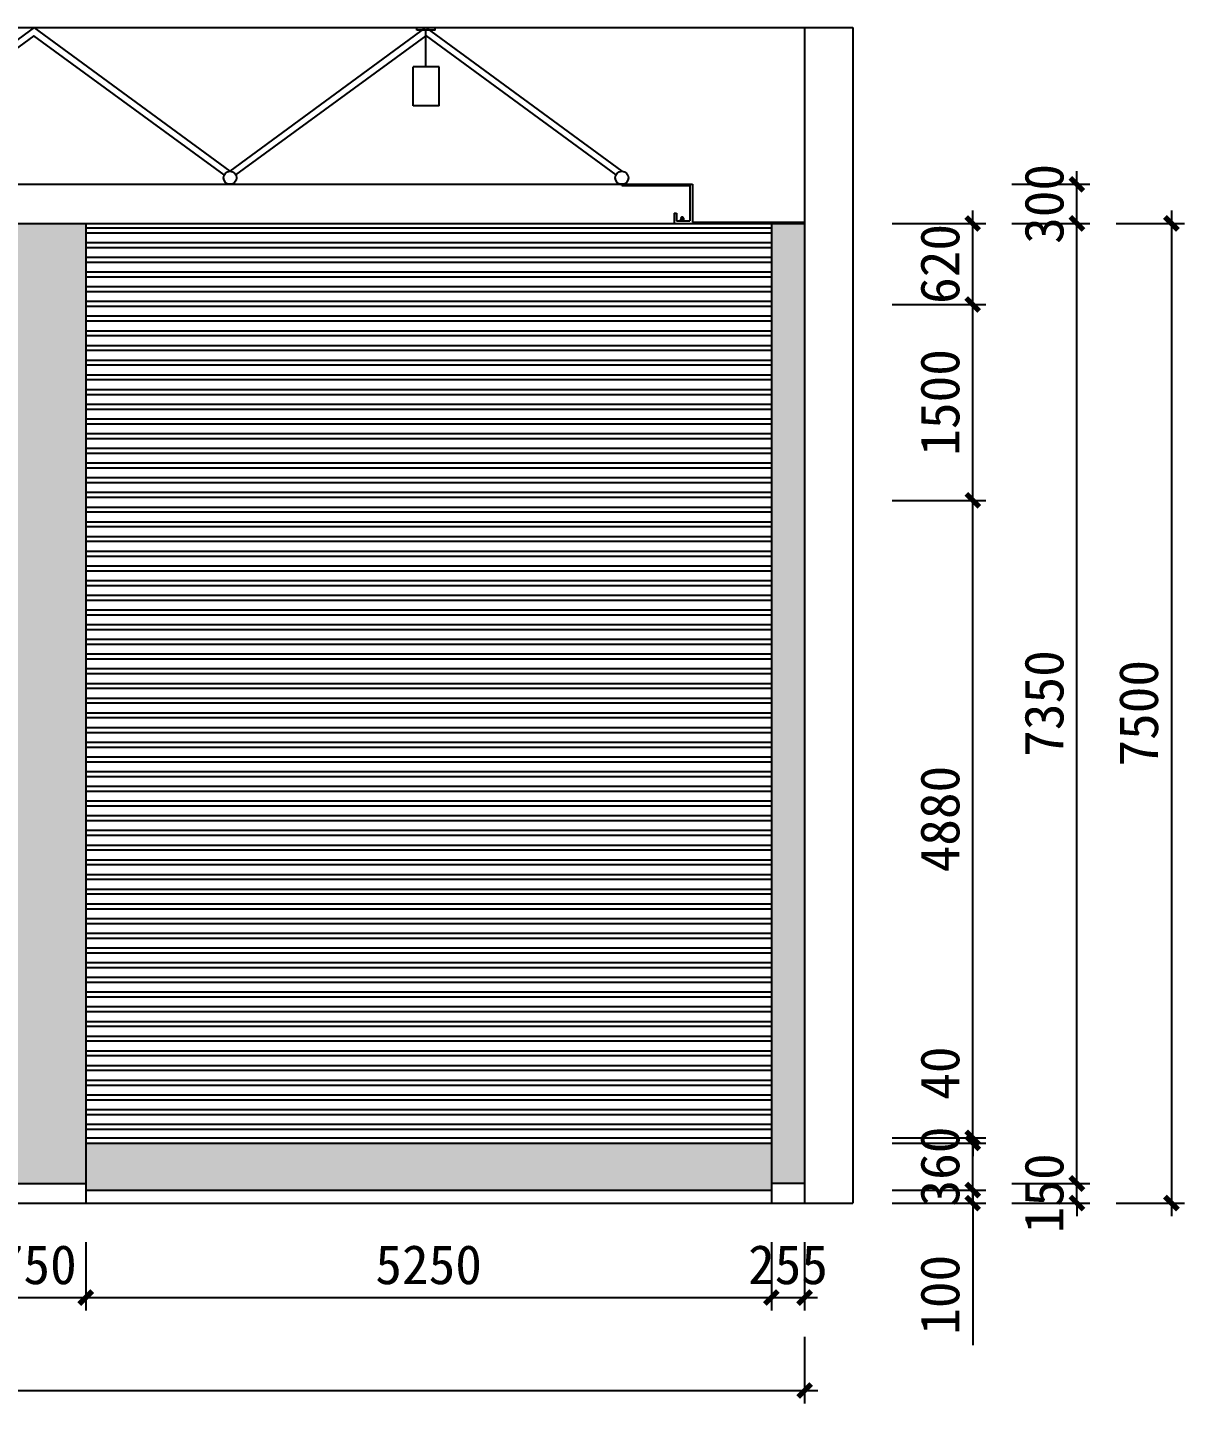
# Model space of a CAD drawing. Header units: millimetres. Extents: x -150677 to 588340, y -254013 to 149700.
# Drawn here: x 158166 to 167025, y -31288 to -20754 of the extents above; entities that cross this region are included whole.
import ezdxf

# ---------------------------------------------------------------- set-up
doc = ezdxf.new("R2010")
doc.units = ezdxf.units.MM
doc.header["$LTSCALE"] = 10
doc.header["$MEASUREMENT"] = 0
doc.linetypes.add('HIDDEN', pattern=[0.375, 0.25, -0.125])
for name, color, linetype in [('2-Ba顶面轮廓', 4, 'Continuous'), ('2-Da地拼', 4, 'Continuous'), ('9-ELa粗', 2, 'Continuous'), ('9-ELf填充', 251, 'Continuous'), ('ceiling-light', 2, 'Continuous'), ('E-Elevation(立面图层)', 134, 'Continuous'), ('HAT【填充】', 8, 'Continuous')]:
    doc.layers.add(name, color=color, linetype=linetype)
doc.styles.get("Standard").update_dxf_attribs({"font": ''})
doc.styles.get('Standard').set_extended_font_data('SimSun')
doc.dimstyles.new('DIMN100', dxfattribs={"dimtxt": 300, "dimasz": 100, "dimexe": 100, "dimexo": 300, "dimgap": 100, "dimtad": 1, "dimdec": 0, "dimtxsty": 'Standard', "dimblk": 'ARCHTICK', "dimcen": 2.5, "dimdle": 100, "dimclrd": 8, "dimclre": 8, "dimclrt": 96, "dimadec": 0, "dimazin": 0, "dimtfac": 1, "dimtdec": 0, "dimtmove": 0, "dimatfit": 3, "dimldrblk": 'DOT', "dimfxl": 100, "dimarcsym": 0})

# ---------------------------------------------------------------- blocks, each defined once
blk = doc.blocks.new('A$C03C100C5')
at = {"color": 8, "linetype": 'HIDDEN', "ltscale": 0.001}
for p, q in [((2, 23, 0), (28, 23, 0)), ((15, 12, 0), (15, 34, 0))]:
    blk.add_line(p, q, dxfattribs=at)
at = {"ltscale": 0.2}
for p, q in [((5, 23, 0), (5, 11, 0)), ((25, 23, 0), (25, 11, 0))]:
    blk.add_line(p, q, dxfattribs=at)
at = {"ltscale": 0.2, "elevation": 0}
blk.add_lwpolyline([(30, 0), (30, 11), (0, 11), (0, 0)], close=True, dxfattribs=at)
at = {"ltscale": 0.2}
blk.add_circle((15, 23, 0), 7.88, dxfattribs=at)
blk.add_arc((15, 23, 0), 9.63, 356.8047, 183.1953, dxfattribs=at)
blk = doc.blocks.new('A$C68075832')
at = {"layer": 'E-Elevation(立面图层)', "color": 251, "ltscale": 200}
for p, q in [((-172, 1200), (-32, 1200)), ((-172, 1180), (-172, 1200)), ((-32, 1180), (-172, 1180)), ((-102, 900), (-102, 1180)), ((-32, 1180), (-32, 1200))]:
    blk.add_line(p, q, dxfattribs=at)
at = {"layer": 'E-Elevation(立面图层)', "ltscale": 200}
for p, q in [((0, 900), (-199, 900)), ((-199, 600), (-199, 900)), ((0, 600), (0, 900)), ((0, 600), (-199, 600))]:
    blk.add_line(p, q, dxfattribs=at)
blk = doc.blocks.new('_ArchTick')
at = {"color": 0, "linetype": 'ByBlock', "const_width": 0.4}
blk.add_lwpolyline([(-0.5, -0.5), (0.5, 0.5)], dxfattribs=at)
blk = doc.blocks.new('*D1268')
at = {"layer": '2-Ba顶面轮廓', "color": 8, "lineweight": -2, "transparency": 16777216}
for p, q in [((166201, -29604), (166201, -29504)), ((165704, -29604), (166301, -29604)), ((166201, -29754), (166201, -29604)), ((165704, -29754), (166301, -29754)), ((166201, -29754), (166201, -29854))]:
    blk.add_line(p, q, dxfattribs=at)
at = {"layer": 'Defpoints', "color": 0, "transparency": 16777216}
for p in [(165404, -29604), (166201, -29604), (165404, -29754)]:
    blk.add_point(p, dxfattribs=at)
at = {"layer": '2-Ba顶面轮廓', "color": 8, "lineweight": -2, "transparency": 16777216, "xscale": 100, "yscale": 100, "zscale": 100}
for p, rotation in [((166201, -29604), 270), ((166201, -29754), 90)]:
    blk.add_blockref('_ArchTick', p, dxfattribs=dict(at, rotation=rotation))
at = {"layer": '2-Ba顶面轮廓', "color": 96, "transparency": 16777216, "insert": (165951, -29679), "char_height": 300, "attachment_point": 5, "rotation": 90}
blk.add_mtext('150', dxfattribs=at)
blk = doc.blocks.new('_DOT')
at = {"color": 0, "linetype": 'ByBlock'}
blk.add_line((-0.35, 0), (-1, 0), dxfattribs=at)
at = {"color": 0, "linetype": 'ByBlock', "const_width": 0.35}
blk.add_lwpolyline([(-0.175, 0, 1), (0.175, 0, 1)], format="xyb", close=True, dxfattribs=at)
blk = doc.blocks.new('*D1269')
at = {"layer": '2-Ba顶面轮廓', "color": 8, "lineweight": -2, "transparency": 16777216}
for p, q in [((166201, -29704), (166201, -22154)), ((165704, -22254), (166301, -22254)), ((165704, -29604), (166301, -29604))]:
    blk.add_line(p, q, dxfattribs=at)
at = {"layer": 'Defpoints', "color": 0, "transparency": 16777216}
for p in [(165404, -22254), (166201, -22254), (165404, -29604)]:
    blk.add_point(p, dxfattribs=at)
at = {"layer": '2-Ba顶面轮廓', "color": 8, "lineweight": -2, "transparency": 16777216, "xscale": 100, "yscale": 100, "zscale": 100}
for p, rotation in [((166201, -22254), 90), ((166201, -29604), 270)]:
    blk.add_blockref('_ArchTick', p, dxfattribs=dict(at, rotation=rotation))
at = {"layer": '2-Ba顶面轮廓', "color": 96, "transparency": 16777216, "insert": (165951, -25929), "char_height": 300, "attachment_point": 5, "rotation": 90}
blk.add_mtext('7350', dxfattribs=at)
blk = doc.blocks.new('*D1270')
at = {"layer": '2-Ba顶面轮廓', "color": 8, "lineweight": -2, "transparency": 16777216}
for p, q in [((166201.28166, -22354), (166201.28166, -21854)), ((165703.64083, -21954), (166301.28166, -21954)), ((165703.64083, -22254), (166301.28166, -22254))]:
    blk.add_line(p, q, dxfattribs=at)
at = {"layer": 'Defpoints', "color": 0, "transparency": 16777216}
for p in [(165403.64083, -21954), (166201.28166, -21954), (165403.64083, -22254)]:
    blk.add_point(p, dxfattribs=at)
at = {"layer": '2-Ba顶面轮廓', "color": 8, "lineweight": -2, "transparency": 16777216, "xscale": 100, "yscale": 100, "zscale": 100}
for p, rotation in [((166201.28166, -21954), 90), ((166201.28166, -22254), 270)]:
    blk.add_blockref('_ArchTick', p, dxfattribs=dict(at, rotation=rotation))
at = {"layer": '2-Ba顶面轮廓', "color": 96, "transparency": 16777216, "insert": (165951.28166, -22104), "char_height": 300, "attachment_point": 5, "rotation": 90}
blk.add_mtext('300', dxfattribs=at)
blk = doc.blocks.new('*D1272')
at = {"layer": '2-Ba顶面轮廓', "color": 8, "lineweight": -2, "transparency": 16777216}
for p, q in [((165403.64083, -29654), (165403.64083, -29554)), ((164786.5, -29654), (165503.64083, -29654)), ((165403.64083, -29654), (165403.64083, -29754)), ((164786.5, -29754), (165503.64083, -29754)), ((165403.64083, -29754), (165403.64083, -30841))]:
    blk.add_line(p, q, dxfattribs=at)
at = {"layer": 'Defpoints', "color": 0, "transparency": 16777216}
for p in [(164486.5, -29654), (165403.64083, -29654), (164486.5, -29754)]:
    blk.add_point(p, dxfattribs=at)
at = {"layer": '2-Ba顶面轮廓', "color": 8, "lineweight": -2, "transparency": 16777216, "xscale": 100, "yscale": 100, "zscale": 100}
for p, rotation in [((165403.64083, -29654), 270), ((165403.64083, -29754), 90)]:
    blk.add_blockref('_ArchTick', p, dxfattribs=dict(at, rotation=rotation))
at = {"layer": '2-Ba顶面轮廓', "color": 96, "transparency": 16777216, "insert": (165153.64083, -30456), "char_height": 300, "attachment_point": 5, "rotation": 90}
blk.add_mtext('100', dxfattribs=at)
blk = doc.blocks.new('*D1271')
at = {"layer": '2-Ba顶面轮廓', "color": 8, "lineweight": -2, "transparency": 16777216}
for p, q in [((165403.64083, -29754), (165403.64083, -29194)), ((164786.5, -29294), (165503.64083, -29294)), ((164786.5, -29654), (165503.64083, -29654))]:
    blk.add_line(p, q, dxfattribs=at)
at = {"layer": 'Defpoints', "color": 0, "transparency": 16777216}
for p in [(164486.5, -29294), (165403.64083, -29294), (164486.5, -29654)]:
    blk.add_point(p, dxfattribs=at)
at = {"layer": '2-Ba顶面轮廓', "color": 8, "lineweight": -2, "transparency": 16777216, "xscale": 100, "yscale": 100, "zscale": 100}
for p, rotation in [((165403.64083, -29294), 90), ((165403.64083, -29654), 270)]:
    blk.add_blockref('_ArchTick', p, dxfattribs=dict(at, rotation=rotation))
at = {"layer": '2-Ba顶面轮廓', "color": 96, "transparency": 16777216, "insert": (165153.64083, -29474), "char_height": 300, "attachment_point": 5, "rotation": 90}
blk.add_mtext('360', dxfattribs=at)
blk = doc.blocks.new('*D1253')
at = {"layer": '2-Ba顶面轮廓', "color": 8, "lineweight": -2, "transparency": 16777216}
for p, q in [((165403.64083, -29254), (165403.64083, -28464)), ((164786.5, -29254), (165503.64083, -29254)), ((165403.64083, -29294), (165403.64083, -29254)), ((164786.5, -29294), (165503.64083, -29294)), ((165403.64083, -29294), (165403.64083, -29394))]:
    blk.add_line(p, q, dxfattribs=at)
at = {"layer": 'Defpoints', "color": 0, "transparency": 16777216}
for p in [(164486.5, -29254), (165403.64083, -29254), (164486.5, -29294)]:
    blk.add_point(p, dxfattribs=at)
at = {"layer": '2-Ba顶面轮廓', "color": 8, "lineweight": -2, "transparency": 16777216, "xscale": 100, "yscale": 100, "zscale": 100}
for p, rotation in [((165403.64083, -29254), 270), ((165403.64083, -29294), 90)]:
    blk.add_blockref('_ArchTick', p, dxfattribs=dict(at, rotation=rotation))
at = {"layer": '2-Ba顶面轮廓', "color": 96, "transparency": 16777216, "insert": (165153.64083, -28759), "char_height": 300, "attachment_point": 5, "rotation": 90}
blk.add_mtext('40', dxfattribs=at)
blk = doc.blocks.new('*D1254')
at = {"layer": '2-Ba顶面轮廓', "color": 8, "lineweight": -2, "transparency": 16777216}
for p, q in [((165403.64083, -29354), (165403.64083, -24274)), ((164786.5, -24374), (165503.64083, -24374)), ((164786.5, -29254), (165503.64083, -29254))]:
    blk.add_line(p, q, dxfattribs=at)
at = {"layer": 'Defpoints', "color": 0, "transparency": 16777216}
for p in [(164486.5, -24374), (165403.64083, -24374), (164486.5, -29254)]:
    blk.add_point(p, dxfattribs=at)
at = {"layer": '2-Ba顶面轮廓', "color": 8, "lineweight": -2, "transparency": 16777216, "xscale": 100, "yscale": 100, "zscale": 100}
for p, rotation in [((165403.64083, -24374), 90), ((165403.64083, -29254), 270)]:
    blk.add_blockref('_ArchTick', p, dxfattribs=dict(at, rotation=rotation))
at = {"layer": '2-Ba顶面轮廓', "color": 96, "transparency": 16777216, "insert": (165153.64083, -26814), "char_height": 300, "attachment_point": 5, "rotation": 90}
blk.add_mtext('4880', dxfattribs=at)
blk = doc.blocks.new('*D1255')
at = {"layer": '2-Ba顶面轮廓', "color": 8, "lineweight": -2, "transparency": 16777216}
for p, q in [((165403.64083, -24474), (165403.64083, -22774)), ((164786.5, -22874), (165503.64083, -22874)), ((164786.5, -24374), (165503.64083, -24374))]:
    blk.add_line(p, q, dxfattribs=at)
at = {"layer": 'Defpoints', "color": 0, "transparency": 16777216}
for p in [(164486.5, -22874), (165403.64083, -22874), (164486.5, -24374)]:
    blk.add_point(p, dxfattribs=at)
at = {"layer": '2-Ba顶面轮廓', "color": 8, "lineweight": -2, "transparency": 16777216, "xscale": 100, "yscale": 100, "zscale": 100}
for p, rotation in [((165403.64083, -22874), 90), ((165403.64083, -24374), 270)]:
    blk.add_blockref('_ArchTick', p, dxfattribs=dict(at, rotation=rotation))
at = {"layer": '2-Ba顶面轮廓', "color": 96, "transparency": 16777216, "insert": (165153.64083, -23624), "char_height": 300, "attachment_point": 5, "rotation": 90}
blk.add_mtext('1500', dxfattribs=at)
blk = doc.blocks.new('*D1256')
at = {"layer": '2-Ba顶面轮廓', "color": 8, "lineweight": -2, "transparency": 16777216}
for p, q in [((165403.64083, -22974), (165403.64083, -22154)), ((164786.5, -22254), (165503.64083, -22254)), ((164786.5, -22874), (165503.64083, -22874))]:
    blk.add_line(p, q, dxfattribs=at)
at = {"layer": 'Defpoints', "color": 0, "transparency": 16777216}
for p in [(164486.5, -22254), (165403.64083, -22254), (164486.5, -22874)]:
    blk.add_point(p, dxfattribs=at)
at = {"layer": '2-Ba顶面轮廓', "color": 8, "lineweight": -2, "transparency": 16777216, "xscale": 100, "yscale": 100, "zscale": 100}
for p, rotation in [((165403.64083, -22254), 90), ((165403.64083, -22874), 270)]:
    blk.add_blockref('_ArchTick', p, dxfattribs=dict(at, rotation=rotation))
at = {"layer": '2-Ba顶面轮廓', "color": 96, "transparency": 16777216, "insert": (165153.64083, -22564), "char_height": 300, "attachment_point": 5, "rotation": 90}
blk.add_mtext('620', dxfattribs=at)
blk = doc.blocks.new('*D1257')
at = {"layer": '2-Ba顶面轮廓', "color": 8, "lineweight": -2, "transparency": 16777216}
for p, q in [((166925.14083, -22154), (166925.14083, -29854)), ((166501.28166, -22254), (167025.14083, -22254)), ((166501.28166, -29754), (167025.14083, -29754))]:
    blk.add_line(p, q, dxfattribs=at)
at = {"layer": 'Defpoints', "color": 0, "transparency": 16777216}
for p in [(166201.28166, -22254), (166201.28166, -29754), (166925.14083, -29754)]:
    blk.add_point(p, dxfattribs=at)
at = {"layer": '2-Ba顶面轮廓', "color": 8, "lineweight": -2, "transparency": 16777216, "xscale": 100, "yscale": 100, "zscale": 100}
for p, rotation in [((166925.14083, -22254), 90), ((166925.14083, -29754), 270)]:
    blk.add_blockref('_ArchTick', p, dxfattribs=dict(at, rotation=rotation))
at = {"layer": '2-Ba顶面轮廓', "color": 96, "transparency": 16777216, "insert": (166675.14083, -26004), "char_height": 300, "attachment_point": 5, "rotation": 90}
blk.add_mtext('7500', dxfattribs=at)
blk = doc.blocks.new('A$C26E901EB')
at = {"layer": '9-ELf填充'}
h = blk.add_hatch(dxfattribs=at)
h.set_pattern_fill('木纹02', color=256, scale=100, angle=90, style=0)
h.set_pattern_definition([(90, (77426.86, -29654), (-400, 2e-14), [80, -120, 40, -160]), (90, (77416.86, -29374), (-400, 2e-14), [80, -320]), (90, (77396.86, -29414), (-400, 2e-14), [40, -360]), (90, (77386.86, -29634), (-400, 2e-14), [20, -280, 20, -80]), (90, (77366.86, -29494), (-400, 2e-14), [80, -120, 20, -180]), (90, (77356.86, -29594), (-400, 2e-14), [60, -340]), (90, (77346.86, -29494), (-400, 2e-14), [120, -280]), (90, (77336.86, -29614), (-400, 2e-14), [80, -320]), (90, (77326.86, -29454), (-400, 2e-14), [200, -200]), (90, (77306.86, -29574), (-400, 2e-14), [40, -120, 80, -160]), (90, (77296.86, -29294), (-400, 2e-14), [80, -320]), (90, (77286.86, -29374), (-400, 2e-14), [40, -360]), (90, (77276.86, -29454), (-400, 2e-14), [40, -360]), (90, (77266.86, -29654), (-400, 2e-14), [80, -320]), (90, (77256.86, -29454), (-400, 2e-14), [80, -320]), (90, (77236.86, -29454), (-400, 2e-14), [80, -80, 80, -160]), (90, (77216.86, -29534), (-400, 2e-14), [40, -200, 80, -80]), (90, (77206.86, -29454), (-400, 2e-14), [120, -280]), (90, (77186.86, -29454), (-400, 2e-14), [80, -320]), (90, (77176.86, -29614), (-400, 2e-14), [120, -160, 40, -80]), (90, (77156.86, -29614), (-400, 2e-14), [200, -200]), (90, (77146.86, -29374), (-400, 2e-14), [40, -360]), (90, (77136.86, -29494), (-400, 2e-14), [80, -320]), (90, (77126.86, -29574), (-400, 2e-14), [40, -160, 40, -160]), (90, (77116.86, -29614), (-400, 2e-14), [40, -120, 80, -160]), (90, (77106.86, -29534), (-400, 2e-14), [40, -200, 40, -120]), (90, (77096.86, -29454), (-400, 2e-14), [120, -280]), (90, (77076.86, -29614), (-400, 2e-14), [80, -320]), (90, (77066.86, -29414), (-400, 2e-14), [40, -360]), (90, (77056.86, -29334), (-400, 2e-14), [40, -360]), (104.03624, (77396.86, -29374), (1e-08, 400), [41.2, -1608.0422]), (104.03624, (77306.86, -29334), (1e-08, 400), [41.2, -1608.0422]), (104.03624, (77066.86, -29374), (1e-08, 400), [41.2, -1608.0422]), (104.03624, (77216.86, -29494), (1e-08, 400), [41.2, -1608.0422]), (104.03624, (77156.86, -29414), (1e-08, 400), [41.2, -1608.0422]), (104.03624, (77186.86, -29374), (1e-08, 400), [41.2, -1608.0422]), (104.03624, (77116.86, -29574), (1e-08, 400), [41.2, -1608.0422]), (104.03624, (77136.86, -29414), (1e-08, 400), [41.2, -1608.0422]), (104.03624, (77286.86, -29334), (1e-08, 400), [82.4, -1566.8422]), (104.03624, (77256.86, -29374), (1e-08, 400), [82.4, -1566.8422]), (104.03624, (77236.86, -29374), (1e-08, 400), [82.4, -1566.8422]), (255.96376, (77366.86, -29494), (1e-08, -400), [41.2, -82.4, 41.2, -1484.4422]), (255.96376, (77306.86, -29574), (1e-08, -400), [41.2, -1608.0422]), (255.96376, (77126.86, -29574), (1e-08, -400), [82.4, -1566.8422]), (284.03624, (77416.86, -29374), (-1e-08, -400), [41.2, -1608.0422]), (75.96376, (77416.86, -29294), (-1e-08, 400), [41.2, -1608.0422]), (75.96376, (77276.86, -29414), (-1e-08, 400), [41.2, -1608.0422]), (75.96376, (77206.86, -29334), (-1e-08, 400), [41.2, -1608.0422]), (75.96376, (77176.86, -29494), (-1e-08, 400), [41.2, -1608.0422]), (75.96376, (77126.86, -29534), (-1e-08, 400), [41.2, -1608.0422]), (75.96376, (77106.86, -29494), (-1e-08, 400), [41.2, -1608.0422]), (75.96376, (77176.86, -29494), (-1e-08, 400), [41.2, -1608.0422]), (75.96376, (77116.86, -29374), (-1e-08, 400), [164.8, -1484.4422]), (75.96376, (77386.86, -29614), (-1e-08, 400), [164.8, -1484.4422]), (75.96376, (77356.86, -29574), (-1e-08, 400), [164.8, -1484.4422]), (75.96376, (77336.86, -29534), (-1e-08, 400), [41.2, -82.4, 82.4, -1443.2422]), (75.96376, (77306.86, -29534), (-1e-08, 400), [82.4, -82.4, 82.4, -1402.0422]), (75.96376, (77266.86, -29574), (-1e-08, 400), [164.8, -1484.4422]), (75.96376, (77236.86, -29614), (-1e-08, 400), [164.8, -1484.4422]), (75.96376, (77216.86, -29614), (-1e-08, 400), [164.8, -1484.4422]), (75.96376, (77096.86, -29334), (-1e-08, 400), [41.2, -1608.0422]), (75.96377, (77056.86, -29294), (-8e-05, 400), [82.4, -1566.8422]), (75.96377, (77076.86, -29534), (-8e-05, 400), [82.4, -1566.8422]), (75.96376, (77426.86, -29574), (-7e-06, 400), [164.8, -1484.4422]), (75.96376, (77146.86, -29334), (-7e-06, 400), [123.6, -1525.6422]), (75.96376, (77176.86, -29294), (-7e-06, 400), [247.2, -1402.0422])])
h.paths.add_polyline_path([(750, 0), (750, 7350), (0, 7350), (0, 0)])
at = {"layer": '2-Da地拼'}
blk.add_line((0, 0), (750, 0), dxfattribs=at)
blk = doc.blocks.new('A$C7E87390C')
at = {"layer": '9-ELf填充'}
h = blk.add_hatch(dxfattribs=at)
h.set_pattern_fill('ANSI32', color=251, scale=300, angle=135, style=0)
h.set_pattern_definition([(180, (1326, 400), (-2e-14, -112.5), []), (180, (1288.5, 437.5), (-2e-14, -112.5), [])])
h.paths.add_polyline_path([(5250, 7400), (5050, 7400), (5050, 400), (5250, 400)])
h.paths.add_polyline_path([(5050, 7400), (0, 7400), (0, 400), (5050, 400)])
at = {"layer": 'HAT【填充】'}
h = blk.add_hatch(dxfattribs=at)
h.set_pattern_fill('木纹', color=251, scale=20, angle=90, style=0)
h.set_pattern_definition([(90, (0, 0), (-408, 2e-14), [81.6, -122.4, 40.8, -163.2]), (90, (-10.2, 285.6), (-408, 2e-14), [81.6, -326.4]), (90, (-30.6, 244.8), (-408, 2e-14), [40.8, -367.2]), (90, (-40.8, 20.4), (-408, 2e-14), [20.4, -285.6, 20.4, -81.6]), (90, (-61.2, 163.2), (-408, 2e-14), [81.6, -122.4, 20.4, -183.6]), (90, (-71.4, 61.2), (-408, 2e-14), [61.2, -346.8]), (90, (-81.6, 163.2), (-408, 2e-14), [122.4, -285.6]), (90, (-91.8, 40.8), (-408, 2e-14), [81.6, -326.4]), (90, (-102, 204), (-408, 2e-14), [204, -204]), (90, (-122.4, 81.6), (-408, 2e-14), [40.8, -122.4, 81.6, -163.2]), (90, (-132.6, 367.2), (-408, 2e-14), [81.6, -326.4]), (90, (-142.8, 285.6), (-408, 2e-14), [40.8, -367.2]), (90, (-153, 204), (-408, 2e-14), [40.8, -367.2]), (90, (-163.2, 1e-14), (-408, 2e-14), [81.6, -326.4]), (90, (-173.4, 204), (-408, 2e-14), [81.6, -326.4]), (90, (-193.8, 204), (-408, 2e-14), [81.6, -81.6, 81.6, -163.2]), (90, (-214.2, 122.4), (-408, 2e-14), [40.8, -204, 81.6, -81.6]), (90, (-224.4, 204), (-408, 2e-14), [122.4, -285.6]), (90, (-244.8, 204), (-408, 2e-14), [81.6, -326.4]), (90, (-255, 40.8), (-408, 2e-14), [122.4, -163.2, 40.8, -81.6]), (90, (-275.4, 40.8), (-408, 2e-14), [204, -204]), (90, (-285.6, 285.6), (-408, 2e-14), [40.8, -367.2]), (90, (-295.8, 163.2), (-408, 2e-14), [81.6, -326.4]), (90, (-306, 81.6), (-408, 2e-14), [40.8, -163.2, 40.8, -163.2]), (90, (-316.2, 40.8), (-408, 2e-14), [40.8, -122.4, 81.6, -163.2]), (90, (-326.4, 122.4), (-408, 2e-14), [40.8, -204, 40.8, -122.4]), (90, (-336.6, 204), (-408, 2e-14), [122.4, -285.6]), (90, (-357, 40.8), (-408, 2e-14), [81.6, -326.4]), (90, (-367.2, 244.8), (-408, 2e-14), [40.8, -367.2]), (90, (-377.4, 326.4), (-408, 2e-14), [40.8, -367.2]), (104.0362, (-30.6, 285.6), (-1e-06, 408), [42.024, -1640.203]), (104.0362, (-122.4, 326.4), (-1e-06, 408), [42.024, -1640.203]), (104.0362, (-367.2, 285.6), (-1e-06, 408), [42.024, -1640.203]), (104.0362, (-214.2, 163.2), (-1e-06, 408), [42.024, -1640.203]), (104.0362, (-275.4, 244.8), (-1e-06, 408), [42.024, -1640.203]), (104.0362, (-244.8, 285.6), (-1e-06, 408), [42.024, -1640.203]), (104.0362, (-316.2, 81.6), (-1e-06, 408), [42.024, -1640.203]), (104.0362, (-295.8, 244.8), (-1e-06, 408), [42.024, -1640.203]), (104.0362, (-142.8, 326.4), (-1e-06, 408), [84.048, -1598.18]), (104.0362, (-173.4, 285.6), (-1e-06, 408), [84.048, -1598.18]), (104.0362, (-193.8, 285.6), (-1e-06, 408), [84.048, -1598.18]), (255.9638, (-61.2, 163.2), (-1e-08, -408), [42.024, -84.048, 42.024, -1514.131]), (255.9638, (-122.4, 81.6), (-1e-08, -408), [42.024, -1640.203]), (255.9638, (-306, 81.6), (-1e-08, -408), [84.048, -1598.18]), (284.0362, (-10.2, 285.6), (1e-06, -408), [42.024, -1640.203]), (75.9638, (-10.2, 367.2), (1e-08, 408), [42.024, -1640.203]), (75.9638, (-153, 244.8), (1e-08, 408), [42.024, -1640.203]), (75.9638, (-224.4, 326.4), (1e-08, 408), [42.024, -1640.203]), (75.9638, (-255, 163.2), (1e-08, 408), [42.024, -1640.203]), (75.9638, (-306, 122.4), (1e-08, 408), [42.024, -1640.203]), (75.9638, (-326.4, 163.2), (1e-08, 408), [42.024, -1640.203]), (75.9638, (-255, 163.2), (1e-08, 408), [42.024, -1640.203]), (75.9638, (-316.2, 285.6), (1e-08, 408), [168.096, -1514.13]), (75.9638, (-40.8, 40.8), (1e-08, 408), [168.096, -1514.13]), (75.9638, (-71.4, 81.6), (1e-08, 408), [168.096, -1514.13]), (75.9638, (-91.8, 122.4), (1e-08, 408), [42.024, -84.048, 84.048, -1472.107]), (75.9638, (-122.4, 122.4), (1e-08, 408), [84.048, -84.048, 84.048, -1430.083]), (75.9638, (-163.2, 81.6), (1e-08, 408), [168.096, -1514.13]), (75.9638, (-193.8, 40.8), (1e-08, 408), [168.096, -1514.13]), (75.9638, (-214.2, 40.8), (1e-08, 408), [168.096, -1514.13]), (75.9638, (-336.6, 326.4), (1e-08, 408), [42.024, -1640.203]), (75.9638, (-377.4, 367.2), (-8e-05, 408), [84.048, -1598.18]), (75.9638, (-357, 122.4), (-8e-05, 408), [84.048, -1598.18]), (75.9638, (5e-15, 81.6), (-7e-06, 408), [168.096, -1514.13]), (75.9638, (-285.6, 326.4), (-7e-06, 408), [126.072, -1556.155]), (75.9638, (-255, 367.2), (-7e-06, 408), [252.144, -1430.083])])
h.paths.add_polyline_path([(5250, 360), (5050, 360), (5050, 0), (5250, 0)])
h.paths.add_polyline_path([(5050, 360), (0, 360), (0, 0), (5050, 0)])
at = {"layer": '2-Da地拼'}
for p, q in [((0, 400), (5250, 400)), ((0, 360), (5250, 360)), ((0, 0), (5250, 0))]:
    blk.add_line(p, q, dxfattribs=at)
blk = doc.blocks.new('*D1284')
at = {"layer": '2-Ba顶面轮廓', "color": 8, "lineweight": -2, "transparency": 16777216}
for p, q in [((157861.5, -30054), (157861.5, -30577)), ((158611.5, -30054), (158611.5, -30577)), ((157761.5, -30477), (158711.5, -30477))]:
    blk.add_line(p, q, dxfattribs=at)
at = {"layer": 'Defpoints', "color": 0, "transparency": 16777216}
for p in [(157861.5, -29754), (158611.5, -29754), (158611.5, -30477)]:
    blk.add_point(p, dxfattribs=at)
at = {"layer": '2-Ba顶面轮廓', "color": 8, "lineweight": -2, "transparency": 16777216, "xscale": 100, "yscale": 100, "zscale": 100, "rotation": 180}
blk.add_blockref('_ArchTick', (157861.5, -30477), dxfattribs=at)
at = {"layer": '2-Ba顶面轮廓', "color": 8, "lineweight": -2, "transparency": 16777216, "xscale": 100, "yscale": 100, "zscale": 100}
blk.add_blockref('_ArchTick', (158611.5, -30477), dxfattribs=at)
at = {"layer": '2-Ba顶面轮廓', "color": 96, "transparency": 16777216, "insert": (158236.5, -30227), "char_height": 300, "attachment_point": 5}
blk.add_mtext('750', dxfattribs=at)
blk = doc.blocks.new('*D1285')
at = {"layer": '2-Ba顶面轮廓', "color": 8, "lineweight": -2, "transparency": 16777216}
for p, q in [((158612, -30054), (158612, -30577)), ((163862, -30054), (163862, -30577)), ((158512, -30477), (163962, -30477))]:
    blk.add_line(p, q, dxfattribs=at)
at = {"layer": 'Defpoints', "color": 0, "transparency": 16777216}
for p in [(158612, -29754), (163862, -29754), (163862, -30477)]:
    blk.add_point(p, dxfattribs=at)
at = {"layer": '2-Ba顶面轮廓', "color": 8, "lineweight": -2, "transparency": 16777216, "xscale": 100, "yscale": 100, "zscale": 100, "rotation": 180}
blk.add_blockref('_ArchTick', (158612, -30477), dxfattribs=at)
at = {"layer": '2-Ba顶面轮廓', "color": 8, "lineweight": -2, "transparency": 16777216, "xscale": 100, "yscale": 100, "zscale": 100}
blk.add_blockref('_ArchTick', (163862, -30477), dxfattribs=at)
at = {"layer": '2-Ba顶面轮廓', "color": 96, "transparency": 16777216, "insert": (161237, -30227), "char_height": 300, "attachment_point": 5}
blk.add_mtext('5250', dxfattribs=at)
blk = doc.blocks.new('*D1286')
at = {"layer": '2-Ba顶面轮廓', "color": 8, "lineweight": -2, "transparency": 16777216}
for p, q in [((163862, -30054), (163862, -30577)), ((164116, -30054), (164116, -30577)), ((163762, -30477), (164216, -30477))]:
    blk.add_line(p, q, dxfattribs=at)
at = {"layer": 'Defpoints', "color": 0, "transparency": 16777216}
for p in [(163862, -29754), (164116, -29754), (164116, -30477)]:
    blk.add_point(p, dxfattribs=at)
at = {"layer": '2-Ba顶面轮廓', "color": 8, "lineweight": -2, "transparency": 16777216, "xscale": 100, "yscale": 100, "zscale": 100, "rotation": 180}
blk.add_blockref('_ArchTick', (163862, -30477), dxfattribs=at)
at = {"layer": '2-Ba顶面轮廓', "color": 8, "lineweight": -2, "transparency": 16777216, "xscale": 100, "yscale": 100, "zscale": 100}
blk.add_blockref('_ArchTick', (164116, -30477), dxfattribs=at)
at = {"layer": '2-Ba顶面轮廓', "color": 96, "transparency": 16777216, "insert": (163989, -30227), "char_height": 300, "attachment_point": 5}
blk.add_mtext('255', dxfattribs=at)
blk = doc.blocks.new('*D1287')
at = {"layer": '2-Ba顶面轮廓', "color": 8, "lineweight": -2, "transparency": 16777216}
for p, q in [((134356.5, -30777), (134356.5, -31288)), ((164116.5, -30777), (164116.5, -31288)), ((134256.5, -31188), (164216.5, -31188))]:
    blk.add_line(p, q, dxfattribs=at)
at = {"layer": 'Defpoints', "color": 0, "transparency": 16777216}
for p in [(134356.5, -30477), (164116.5, -30477), (164116.5, -31188)]:
    blk.add_point(p, dxfattribs=at)
at = {"layer": '2-Ba顶面轮廓', "color": 8, "lineweight": -2, "transparency": 16777216, "xscale": 100, "yscale": 100, "zscale": 100, "rotation": 180}
blk.add_blockref('_ArchTick', (134356.5, -31188), dxfattribs=at)
at = {"layer": '2-Ba顶面轮廓', "color": 8, "lineweight": -2, "transparency": 16777216, "xscale": 100, "yscale": 100, "zscale": 100}
blk.add_blockref('_ArchTick', (164116.5, -31188), dxfattribs=at)
at = {"layer": '2-Ba顶面轮廓', "color": 96, "transparency": 16777216, "insert": (149236.5, -30938), "char_height": 300, "attachment_point": 5}
blk.add_mtext('29760', dxfattribs=at)

msp = doc.modelspace()

# ---------------------------------------------------------------- hatches: boundary and pattern name
at = {"layer": '9-ELf填充'}
h = msp.add_hatch(dxfattribs=at)
h.set_pattern_fill('木纹02', color=256, scale=100, angle=90, style=0)
h.set_pattern_definition([(90, (86789.64, -59258), (400, 2e-14), [80, -120, 40, -160]), (90, (86799.64, -58978), (400, 2e-14), [80, -320]), (90, (86819.64, -59018), (400, 2e-14), [40, -360]), (90, (86829.64, -59238), (400, 2e-14), [20, -280, 20, -80]), (90, (86849.64, -59098), (400, 2e-14), [80, -120, 20, -180]), (90, (86859.64, -59198), (400, 2e-14), [60, -340]), (90, (86869.64, -59098), (400, 2e-14), [120, -280]), (90, (86879.64, -59218), (400, 2e-14), [80, -320]), (90, (86889.64, -59058), (400, 2e-14), [200, -200]), (90, (86909.64, -59178), (400, 2e-14), [40, -120, 80, -160]), (90, (86919.64, -58898), (400, 2e-14), [80, -320]), (90, (86929.64, -58978), (400, 2e-14), [40, -360]), (90, (86939.64, -59058), (400, 2e-14), [40, -360]), (90, (86949.64, -59258), (400, 2e-14), [80, -320]), (90, (86959.64, -59058), (400, 2e-14), [80, -320]), (90, (86979.64, -59058), (400, 2e-14), [80, -80, 80, -160]), (90, (86999.64, -59138), (400, 2e-14), [40, -200, 80, -80]), (90, (87009.64, -59058), (400, 2e-14), [120, -280]), (90, (87029.64, -59058), (400, 2e-14), [80, -320]), (90, (87039.64, -59218), (400, 2e-14), [120, -160, 40, -80]), (90, (87059.64, -59218), (400, 2e-14), [200, -200]), (90, (87069.64, -58978), (400, 2e-14), [40, -360]), (90, (87079.64, -59098), (400, 2e-14), [80, -320]), (90, (87089.64, -59178), (400, 2e-14), [40, -160, 40, -160]), (90, (87099.64, -59218), (400, 2e-14), [40, -120, 80, -160]), (90, (87109.64, -59138), (400, 2e-14), [40, -200, 40, -120]), (90, (87119.64, -59058), (400, 2e-14), [120, -280]), (90, (87139.64, -59218), (400, 2e-14), [80, -320]), (90, (87149.64, -59018), (400, 2e-14), [40, -360]), (90, (87159.64, -58938), (400, 2e-14), [40, -360]), (75.96376, (86819.64, -58978), (-1e-08, 400), [41.2, -1608.0422]), (75.96376, (86909.64, -58938), (-1e-08, 400), [41.2, -1608.0422]), (75.96376, (87149.64, -58978), (-1e-08, 400), [41.2, -1608.0422]), (75.96376, (86999.64, -59098), (-1e-08, 400), [41.2, -1608.0422]), (75.96376, (87059.64, -59018), (-1e-08, 400), [41.2, -1608.0422]), (75.96376, (87029.64, -58978), (-1e-08, 400), [41.2, -1608.0422]), (75.96376, (87099.64, -59178), (-1e-08, 400), [41.2, -1608.0422]), (75.96376, (87079.64, -59018), (-1e-08, 400), [41.2, -1608.0422]), (75.96376, (86929.64, -58938), (-1e-08, 400), [82.4, -1566.8422]), (75.96376, (86959.64, -58978), (-1e-08, 400), [82.4, -1566.8422]), (75.96376, (86979.64, -58978), (-1e-08, 400), [82.4, -1566.8422]), (284.03624, (86849.64, -59098), (-1e-08, -400), [41.2, -82.4, 41.2, -1484.4422]), (284.03624, (86909.64, -59178), (-1e-08, -400), [41.2, -1608.0422]), (284.03624, (87089.64, -59178), (-1e-08, -400), [82.4, -1566.8422]), (255.96376, (86799.64, -58978), (1e-08, -400), [41.2, -1608.0422]), (104.03624, (86799.64, -58898), (1e-08, 400), [41.2, -1608.0422]), (104.03624, (86939.64, -59018), (1e-08, 400), [41.2, -1608.0422]), (104.03624, (87009.64, -58938), (1e-08, 400), [41.2, -1608.0422]), (104.03624, (87039.64, -59098), (1e-08, 400), [41.2, -1608.0422]), (104.03624, (87089.64, -59138), (1e-08, 400), [41.2, -1608.0422]), (104.03624, (87109.64, -59098), (1e-08, 400), [41.2, -1608.0422]), (104.03624, (87039.64, -59098), (1e-08, 400), [41.2, -1608.0422]), (104.03624, (87099.64, -58978), (1e-08, 400), [164.8, -1484.4422]), (104.03624, (86829.64, -59218), (1e-08, 400), [164.8, -1484.4422]), (104.03624, (86859.64, -59178), (1e-08, 400), [164.8, -1484.4422]), (104.03624, (86879.64, -59138), (1e-08, 400), [41.2, -82.4, 82.4, -1443.2422]), (104.03624, (86909.64, -59138), (1e-08, 400), [82.4, -82.4, 82.4, -1402.0422]), (104.03624, (86949.64, -59178), (1e-08, 400), [164.8, -1484.4422]), (104.03624, (86979.64, -59218), (1e-08, 400), [164.8, -1484.4422]), (104.03624, (86999.64, -59218), (1e-08, 400), [164.8, -1484.4422]), (104.03624, (87119.64, -58938), (1e-08, 400), [41.2, -1608.0422]), (104.03623, (87159.64, -58898), (8e-05, 400), [82.4, -1566.8422]), (104.03623, (87139.64, -59138), (8e-05, 400), [82.4, -1566.8422]), (104.03624, (86789.64, -59178), (7e-06, 400), [164.8, -1484.4422]), (104.03624, (87069.64, -58938), (7e-06, 400), [123.6, -1525.6422]), (104.03624, (87039.64, -58898), (7e-06, 400), [247.2, -1402.0422])])
h.paths.add_polyline_path([(164116.5, -29604), (164116.5, -22254), (163861.5, -22254), (163861.5, -29604)])

# ---------------------------------------------------------------- linework, layer by layer
at = {"layer": '2-Ba顶面轮廓'}
for p, q in [((162716.5, -21964), (162716.5, -21954)), ((158611.5, -22254), (158611.5, -29754)), ((163861.5, -22254), (163861.5, -29754))]:
    msp.add_line(p, q, dxfattribs=at)
at = {"layer": '2-Da地拼'}
for p, q in [((135216.5, -21954), (163256.5, -21954)), ((162716.5, -21964), (163236.5, -21964)), ((163236.5, -21964), (163236.5, -22234)), ((163256.5, -21954), (163256.5, -22244)), ((163116.5, -22174), (163136.5, -22174)), ((163116.5, -22174), (163116.5, -22254)), ((163136.5, -22174), (163136.5, -22234)), ((134356.5, -22254), (164116.5, -22254)), ((163136.5, -22234), (163236.5, -22234)), ((163256.5, -22244), (164116.5, -22244)), ((164116.5, -29604), (163861.5, -29604))]:
    msp.add_line(p, q, dxfattribs=at)
for points in [[(159716.5, -21854), (158216.5, -20754), (156716.5, -21854)], [(159671.2, -21882.8), (158215.2, -20817), (156761.8, -21882.8)], [(159716.5, -21854), (161216.5, -20754), (162716.5, -21854)], [(159761.8, -21882.8), (161217.8, -20817), (162671.2, -21882.8)]]:
    msp.add_lwpolyline(points, dxfattribs=at)
for centre in [(159716.5, -21904), (162716.5, -21904)]:
    msp.add_circle(centre, 50, dxfattribs=at)
at = {"layer": '9-ELa粗'}
for p, q in [((133986.5, -20754), (164486.5, -20754)), ((164116.5, -20754), (164116.5, -29754)), ((164486.5, -20754), (164486.5, -29754)), ((133986.5, -29754), (164486.5, -29754))]:
    msp.add_line(p, q, dxfattribs=at)

# ---------------------------------------------------------------- block references
at = {"layer": '2-Ba顶面轮廓'}
msp.add_blockref('A$C26E901EB', (157861.5, -29604), dxfattribs=at)
at = {"layer": '9-ELf填充'}
msp.add_blockref('A$C7E87390C', (158611.5, -29654), dxfattribs=at)
at = {"layer": 'ceiling-light', "xscale": 0.8947368421358988, "yscale": 0.8947368421358988, "zscale": 0.8947368421358988}
msp.add_blockref('A$C03C100C5', (163165.6, -22234, 0), dxfattribs=at)
at = {"layer": 'E-Elevation(立面图层)'}
msp.add_blockref('A$C68075832', (161318.1, -21954), dxfattribs=at)

# ---------------------------------------------------------------- dimensions: what is measured, and where the dimension line sits
at = {"layer": '2-Ba顶面轮廓'}
for base, p1, p2, angle, picture, middle, dimtype in [((166201.3, -21954), (165403.6, -22254), (165403.6, -21954), 270, '*D1270', (166201.3, -22104), 128), ((165403.6, -22254), (164486.5, -22874), (164486.5, -22254), 270, '*D1256', (165403.6, -22564), 128), ((165403.6, -29254), (164486.5, -29294), (164486.5, -29254), 270, '*D1253', (165403.6, -28759), 128), ((165403.6, -29294), (164486.5, -29654), (164486.5, -29294), 270, '*D1271', (165403.6, -29474), 128), ((166201.3, -29604), (165403.6, -29754), (165403.6, -29604), 90, '*D1268', (166201.3, -29679), 129), ((165403.6, -29654), (164486.5, -29754), (164486.5, -29654), 90, '*D1272', (165403.6, -30456), 129), ((158611.5, -30477), (157861.5, -29754), (158611.5, -29754), 180, '*D1284', (158236.5, -30477), 128), ((164116.5, -30477), (163861.5, -29754), (164116.5, -29754), 180, '*D1286', (163989, -30477), 128)]:
    dim = msp.add_linear_dim(base=base, p1=p1, p2=p2, angle=angle, dimstyle='DIMN100', dxfattribs=at)
    dim.commit()
    dim.dimension.update_dxf_attribs({"geometry": picture, "text_midpoint": middle, "dimtype": dimtype})
for base, p1, p2, angle, picture, middle in [((166201.3, -22254), (165403.6, -29604), (165403.6, -22254), 270, '*D1269', (165951.3, -25929)), ((165403.6, -22874), (164486.5, -24374), (164486.5, -22874), 270, '*D1255', (165153.6, -23624)), ((165403.6, -24374), (164486.5, -29254), (164486.5, -24374), 270, '*D1254', (165153.6, -26814)), ((163861.5, -30477), (158611.5, -29754), (163861.5, -29754), 180, '*D1285', (161236.5, -30227))]:
    dim = msp.add_linear_dim(base=base, p1=p1, p2=p2, angle=angle, dimstyle='DIMN100', dxfattribs=at)
    dim.commit()
    dim.dimension.update_dxf_attribs({"geometry": picture, "text_midpoint": middle})
for p1, p2, distance, picture, middle in [((166201.3, -22254), (166201.3, -29754), 723.9, '*D1257', (166675.1, -26004)), ((134356.5, -30477), (164116.5, -30477), -711, '*D1287', (149236.5, -30938))]:
    dim = msp.add_aligned_dim(p1=p1, p2=p2, distance=distance, dimstyle='DIMN100', dxfattribs=at)
    dim.commit()
    dim.dimension.update_dxf_attribs({"geometry": picture, "text_midpoint": middle})

doc.saveas('drawing.dxf')
